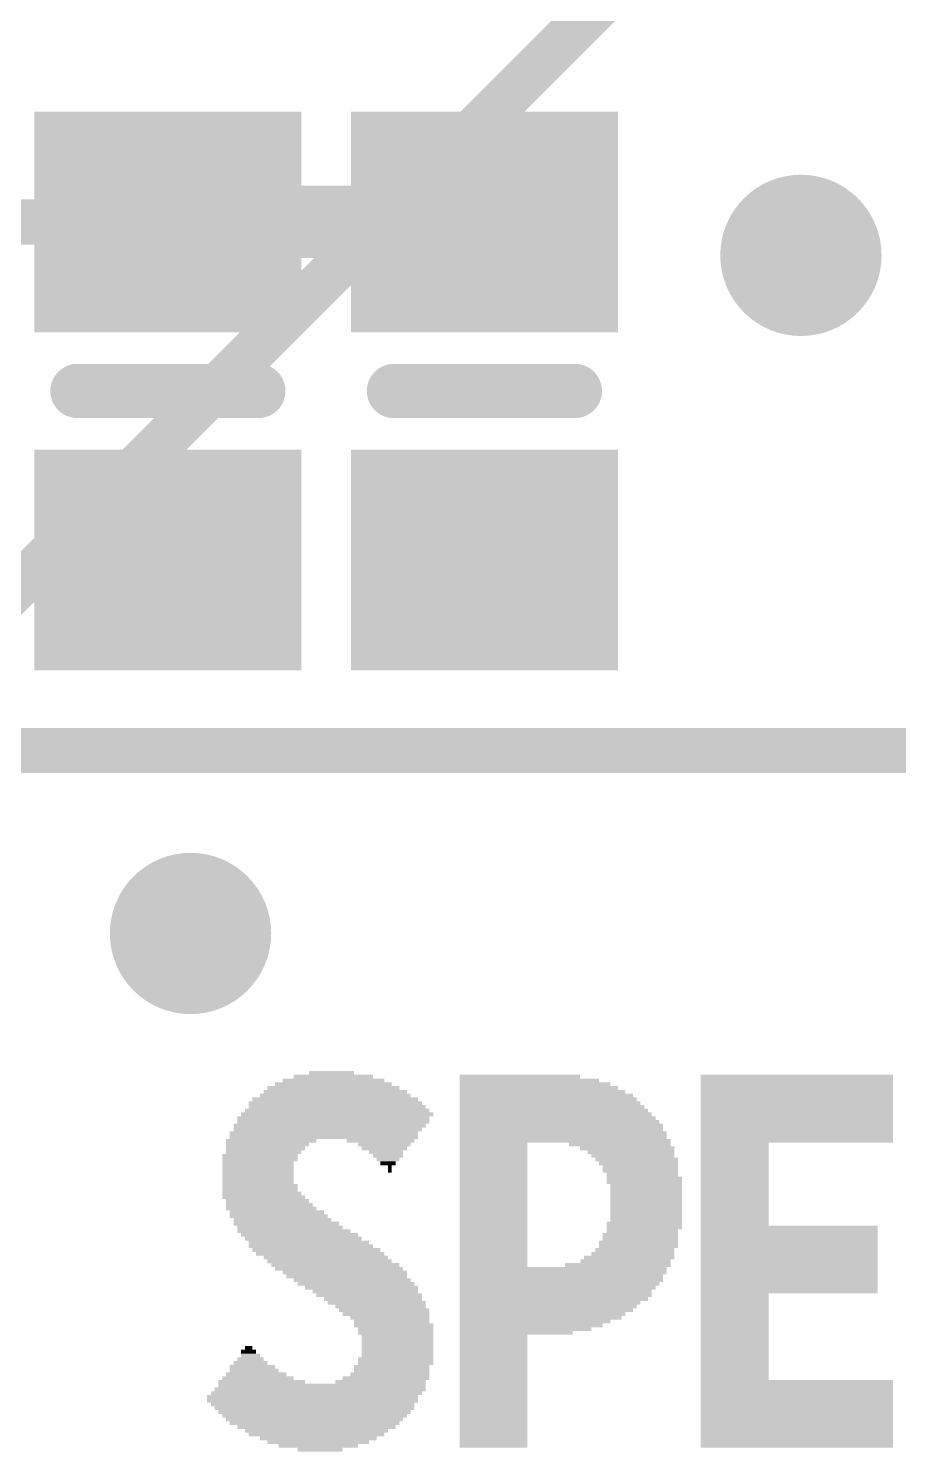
# Model space of a CAD drawing. Extents: x -11 to 71.5, y -12.5 to 39.9.
# Drawn here: x 44.05 to 48.94, y 10.55 to 18.55 of the extents above; entities that cross this region are included whole.
import ezdxf

# ---------------------------------------------------------------- set-up
doc = ezdxf.new("R2010")
doc.units = 0
for name, color, linetype in [('1', 12, 'CONTINUOUS'), ('16', 132, 'CONTINUOUS'), ('18', 110, 'CONTINUOUS'), ('21', 40, 'CONTINUOUS')]:
    doc.layers.add(name, color=color, linetype=linetype)

# ---------------------------------------------------------------- blocks, each defined once
blk = doc.blocks.new('RECT')
blk.add_solid([(-0.5, -0.5), (0.5, -0.5), (-0.5, 0.5), (0.5, 0.5)])
blk = doc.blocks.new('ROUNDV')
at = {"const_width": 0.5}
blk.add_lwpolyline([(0, -0.25, 1), (0, 0.25, 1), (0, -0.25)], format="xyb", dxfattribs=at)

msp = doc.modelspace()

# ---------------------------------------------------------------- linework, layer by layer
at = {"layer": '1'}
for points, const_width in [([(46.609, 17.46), (44.831, 17.46)], 0.4064), ([(44.831, 17.46), (43.053, 17.46)], 0.254), ([(49.161, 14.49), (43.065, 14.49)], 0.254)]:
    msp.add_lwpolyline(points, dxfattribs=dict(at, const_width=const_width))
for points, const_width in [([(44.831, 17.5616, 1), (44.831, 17.3584)], 0.2032), ([(46.609, 17.3584, 1), (46.609, 17.5616)], 0.2032), ([(44.831, 17.3965, 1), (44.831, 17.5235)], 0.127)]:
    msp.add_lwpolyline(points, format="xyb", dxfattribs=dict(at, const_width=const_width))
at = {"layer": '16', "const_width": 0.254}
msp.add_lwpolyline([(47.752, 19.177), (43.561, 14.986)], dxfattribs=at)
at = {"layer": '21', "const_width": 0.3048}
for points in [[(45.339, 16.51), (44.323, 16.51)], [(47.117, 16.51), (46.101, 16.51)]]:
    msp.add_lwpolyline(points, dxfattribs=at)
at = {"layer": '21', "const_width": 0.1524}
for points in [[(44.323, 16.5862, 1), (44.323, 16.4338)], [(45.339, 16.4338, 1), (45.339, 16.5862)], [(46.101, 16.5862, 1), (46.101, 16.4338)], [(47.117, 16.4338, 1), (47.117, 16.5862)]]:
    msp.add_lwpolyline(points, format="xyb", dxfattribs=at)

# ---------------------------------------------------------------- block references
at = {"layer": '1', "xscale": 1.24, "yscale": 1.5, "rotation": 270}
for p in [(44.831, 17.46), (46.609, 17.46), (44.831, 15.56), (46.609, 15.56)]:
    msp.add_blockref('RECT', p, dxfattribs=at)
at = {"layer": '18', "xscale": 0.9064, "yscale": 0.9064}
for p in [(48.387, 17.272), (48.387, 17.272), (44.958, 13.462), (44.958, 13.462)]:
    msp.add_blockref('ROUNDV', p, dxfattribs=at)
at = {"layer": '21', "yscale": 0.0212}
for p, xscale in [((45.7605, 12.636), 0.5715), ((45.7605, 12.6572), 0.4445), ((45.7499, 12.6783), 0.254), ((46.8082, 12.6572), 0.6773), ((46.8611, 12.636), 0.7831), ((48.3639, 12.6572), 1.0795), ((48.3639, 12.636), 1.0795), ((45.7711, 12.5513), 0.8466), ((45.7711, 12.5725), 0.8043), ((45.7605, 12.5937), 0.7408), ((45.7605, 12.6148), 0.6561), ((46.914, 12.5937), 0.889), ((46.8929, 12.6148), 0.8466), ((46.9352, 12.5725), 0.9313), ((46.9564, 12.5513), 0.9736), ((48.3639, 12.6148), 1.0795), ((48.3639, 12.5937), 1.0795), ((48.3639, 12.5725), 1.0795), ((48.3639, 12.5513), 1.0795), ((45.7817, 12.4667), 1.0371), ((45.7711, 12.509), 0.9736), ((45.7817, 12.4878), 0.9948), ((45.7711, 12.5302), 0.9313), ((46.9775, 12.509), 1.016), ((46.9987, 12.4667), 1.0583), ((46.967, 12.5302), 0.9948), ((46.9881, 12.4878), 1.0371), ((48.3639, 12.5302), 1.0795), ((48.3639, 12.509), 1.0795), ((48.3639, 12.4878), 1.0795), ((48.3639, 12.4667), 1.0795), ((45.7605, 12.4243), 1.0795), ((45.7605, 12.4032), 1.0795), ((45.7817, 12.4455), 1.0795), ((47.0093, 12.4455), 1.0795), ((47.0199, 12.4243), 1.1006), ((47.0305, 12.4032), 1.1218), ((48.3639, 12.4455), 1.0795), ((48.3639, 12.4243), 1.0795), ((48.3639, 12.4032), 1.0795), ((45.7076, 12.3397), 1.0583), ((45.7076, 12.3185), 1.0583), ((45.7393, 12.382), 1.0795), ((45.7288, 12.3608), 1.0583), ((47.041, 12.382), 1.143), ((47.041, 12.3608), 1.143), ((47.0516, 12.3397), 1.1641), ((47.0516, 12.3185), 1.1641), ((48.3639, 12.382), 1.0795), ((48.3639, 12.3608), 1.0795), ((48.3639, 12.3397), 1.0795), ((48.3639, 12.3185), 1.0795), ((45.3795, 12.255), 0.4445), ((45.3689, 12.2338), 0.4233), ((45.4113, 12.2973), 0.508), ((45.3901, 12.2762), 0.4656), ((46.0251, 12.2973), 0.381), ((46.0462, 12.2762), 0.2963), ((46.0462, 12.255), 0.254), ((46.0568, 12.2338), 0.1905), ((47.0622, 12.2973), 1.1853), ((46.6601, 12.2762), 0.381), ((46.6601, 12.255), 0.381), ((46.6601, 12.2338), 0.381), ((47.3691, 12.2762), 0.5715), ((47.4114, 12.255), 0.5291), ((47.4326, 12.2338), 0.4868), ((48.3639, 12.2973), 1.0795), ((48.0147, 12.2762), 0.381), ((48.0147, 12.255), 0.381), ((48.0147, 12.2338), 0.381), ((45.3372, 12.1703), 0.4022), ((45.3372, 12.1492), 0.4022), ((45.3478, 12.2127), 0.4233), ((45.3478, 12.1915), 0.4233), ((46.0674, 12.2127), 0.1693), ((46.0674, 12.1915), 0.127), ((46.0674, 12.1703), 0.0847), ((46.078, 12.1492), 0.0212), ((46.6601, 12.2127), 0.381), ((46.6601, 12.1915), 0.381), ((46.6601, 12.1703), 0.381), ((46.6601, 12.1492), 0.381), ((47.4432, 12.2127), 0.4656), ((47.4644, 12.1915), 0.4657), ((47.4749, 12.1703), 0.4445), ((47.4855, 12.1492), 0.4233), ((48.0147, 12.2127), 0.381), ((48.0147, 12.1915), 0.381), ((48.0147, 12.1703), 0.381), ((48.0147, 12.1492), 0.381), ((45.3372, 12.128), 0.4022), ((45.3372, 12.1068), 0.4022), ((45.3372, 12.0857), 0.4022), ((45.3372, 12.0645), 0.4022), ((46.078, 12.128), 0.0212), ((46.6601, 12.128), 0.381), ((46.6601, 12.1068), 0.381), ((46.6601, 12.0857), 0.381), ((46.6601, 12.0645), 0.381), ((47.4855, 12.128), 0.4233), ((47.4961, 12.1068), 0.4022), ((47.5067, 12.0857), 0.4233), ((47.5067, 12.0645), 0.4233), ((48.0147, 12.128), 0.381), ((48.0147, 12.1068), 0.381), ((48.0147, 12.0857), 0.381), ((48.0147, 12.0645), 0.381), ((45.3478, 12.0434), 0.4233), ((45.3478, 12.0222), 0.4233), ((45.3584, 12.001), 0.4445), ((46.6601, 12.0434), 0.381), ((46.6601, 12.0222), 0.381), ((46.6601, 12.001), 0.381), ((47.5173, 12.0434), 0.4022), ((47.5173, 12.0222), 0.4022), ((47.5173, 12.001), 0.4022), ((48.0147, 12.0434), 0.381), ((48.0147, 12.0222), 0.381), ((48.0147, 12.001), 0.381), ((45.3689, 11.9799), 0.4657), ((45.3901, 11.9587), 0.4656), ((45.4007, 11.9375), 0.4868), ((45.4113, 11.9164), 0.508), ((46.6601, 11.9799), 0.381), ((46.6601, 11.9587), 0.381), ((46.6601, 11.9375), 0.381), ((46.6601, 11.9164), 0.381), ((47.5173, 11.9799), 0.4022), ((47.5173, 11.9587), 0.4022), ((47.5173, 11.9375), 0.4022), ((47.5173, 11.9164), 0.4022), ((48.0147, 11.9799), 0.381), ((48.0147, 11.9587), 0.381), ((48.0147, 11.9375), 0.381), ((48.0147, 11.9164), 0.381), ((45.443, 11.8952), 0.5291), ((45.4536, 11.874), 0.5503), ((45.4959, 11.8317), 0.5926), ((45.4748, 11.8529), 0.5503), ((46.6601, 11.8952), 0.381), ((46.6601, 11.874), 0.381), ((46.6601, 11.8529), 0.381), ((46.6601, 11.8317), 0.381), ((47.5067, 11.8317), 0.4233), ((47.5173, 11.8952), 0.4022), ((47.5173, 11.874), 0.4022), ((47.5173, 11.8529), 0.4022), ((48.0147, 11.8952), 0.381), ((48.0147, 11.874), 0.381), ((48.0147, 11.8529), 0.381), ((48.0147, 11.8317), 0.381), ((45.5171, 11.8105), 0.5926), ((45.5383, 11.7894), 0.635), ((45.57, 11.7682), 0.6561), ((45.5912, 11.747), 0.6561), ((46.6601, 11.8105), 0.381), ((46.6601, 11.7894), 0.381), ((46.6601, 11.7682), 0.381), ((46.6601, 11.747), 0.381), ((47.4855, 11.7682), 0.4233), ((47.4855, 11.747), 0.4233), ((47.4961, 11.7894), 0.4022), ((47.5067, 11.8105), 0.4233), ((48.3216, 11.8105), 0.9948), ((48.3216, 11.7894), 0.9948), ((48.3216, 11.7682), 0.9948), ((48.3216, 11.747), 0.9948), ((45.6229, 11.7259), 0.6773), ((45.6335, 11.7047), 0.6985), ((45.6653, 11.6835), 0.7196), ((46.6601, 11.7259), 0.381), ((46.6601, 11.7047), 0.381), ((46.6601, 11.6835), 0.381), ((47.4538, 11.6835), 0.4445), ((47.4749, 11.7259), 0.4445), ((47.4749, 11.7047), 0.4445), ((48.3216, 11.7259), 0.9948), ((48.3216, 11.7047), 0.9948), ((48.3216, 11.6835), 0.9948), ((45.6864, 11.6624), 0.7196), ((45.7182, 11.6412), 0.6985), ((45.7393, 11.62), 0.6985), ((45.7711, 11.5989), 0.7196), ((46.6601, 11.6624), 0.381), ((46.6601, 11.6412), 0.381), ((46.6601, 11.62), 0.381), ((46.6601, 11.5989), 0.381), ((47.3585, 11.5989), 0.5926), ((47.4009, 11.62), 0.508), ((47.422, 11.6412), 0.508), ((47.4432, 11.6624), 0.4656), ((48.3216, 11.6624), 0.9948), ((48.3216, 11.6412), 0.9948), ((48.3216, 11.62), 0.9948), ((48.3216, 11.5989), 0.9948), ((45.7923, 11.5777), 0.7196), ((45.824, 11.5565), 0.6985), ((45.8346, 11.5354), 0.6773), ((45.8663, 11.5142), 0.6561), ((47.0516, 11.5777), 1.1641), ((47.0516, 11.5565), 1.1641), ((47.041, 11.5354), 1.143), ((47.041, 11.5142), 1.143), ((48.3216, 11.5777), 0.9948), ((48.3216, 11.5565), 0.9948), ((48.3216, 11.5354), 0.9948), ((48.3216, 11.5142), 0.9948), ((45.8875, 11.493), 0.6561), ((45.9192, 11.4719), 0.635), ((45.9404, 11.4507), 0.5926), ((45.9616, 11.4295), 0.5926), ((47.0305, 11.493), 1.1218), ((47.0199, 11.4719), 1.1006), ((47.0093, 11.4507), 1.0795), ((47.0093, 11.4295), 1.0795), ((48.3216, 11.493), 0.9948), ((48.3216, 11.4719), 0.9948), ((48.3216, 11.4507), 0.9948), ((48.0147, 11.4295), 0.381), ((45.9827, 11.4084), 0.5503), ((46.0039, 11.3872), 0.5503), ((46.0251, 11.366), 0.508), ((46.0462, 11.3449), 0.508), ((46.9987, 11.4084), 1.0583), ((46.9775, 11.3872), 1.016), ((46.967, 11.366), 0.9948), ((46.9564, 11.3449), 0.9736), ((48.0147, 11.4084), 0.381), ((48.0147, 11.3872), 0.381), ((48.0147, 11.366), 0.381), ((48.0147, 11.3449), 0.381), ((46.0568, 11.3237), 0.4868), ((46.078, 11.3025), 0.4445), ((46.0886, 11.2814), 0.4233), ((46.9246, 11.3025), 0.9101), ((46.9352, 11.3237), 0.9313), ((46.8929, 11.2814), 0.8466), ((48.0147, 11.3237), 0.381), ((48.0147, 11.3025), 0.381), ((48.0147, 11.2814), 0.381), ((46.0992, 11.2602), 0.4445), ((46.1097, 11.2391), 0.4233), ((46.1097, 11.2179), 0.4233), ((46.1203, 11.1967), 0.4022), ((46.8717, 11.2602), 0.8043), ((46.787, 11.2179), 0.635), ((46.84, 11.2391), 0.7408), ((46.6601, 11.1967), 0.381), ((48.0147, 11.2602), 0.381), ((48.0147, 11.2391), 0.381), ((48.0147, 11.2179), 0.381), ((48.0147, 11.1967), 0.381), ((45.2843, 11.1121), 0.0847), ((45.2843, 11.1332), 0.0423), ((46.1203, 11.1756), 0.4022), ((46.1203, 11.1544), 0.4022), ((46.1203, 11.1332), 0.4022), ((46.1203, 11.1121), 0.4022), ((46.6601, 11.1756), 0.381), ((46.6601, 11.1544), 0.381), ((46.6601, 11.1332), 0.381), ((46.6601, 11.1121), 0.381), ((48.0147, 11.1756), 0.381), ((48.0147, 11.1544), 0.381), ((48.0147, 11.1332), 0.381), ((48.0147, 11.1121), 0.381), ((45.3054, 11.0274), 0.254), ((45.2949, 11.0486), 0.1905), ((45.2949, 11.0697), 0.1482), ((45.2949, 11.0909), 0.1058), ((46.0886, 11.0274), 0.4233), ((46.1097, 11.0697), 0.4233), ((46.1097, 11.0486), 0.4233), ((46.1203, 11.0909), 0.4022), ((46.6601, 11.0909), 0.381), ((46.6601, 11.0697), 0.381), ((46.6601, 11.0486), 0.381), ((46.6601, 11.0274), 0.381), ((48.0147, 11.0909), 0.381), ((48.0147, 11.0697), 0.381), ((48.0147, 11.0486), 0.381), ((48.0147, 11.0274), 0.381), ((45.3372, 10.9639), 0.4022), ((45.3266, 10.9851), 0.3387), ((45.316, 11.0062), 0.2752), ((46.0568, 10.9639), 0.4868), ((46.078, 10.9851), 0.4445), ((46.0886, 11.0062), 0.4233), ((46.6601, 11.0062), 0.381), ((46.6601, 10.9851), 0.381), ((46.6601, 10.9639), 0.381), ((48.0147, 11.0062), 0.381), ((48.0147, 10.9851), 0.381), ((48.0147, 10.9639), 0.381), ((45.6653, 10.8792), 1.1853), ((45.6864, 10.9004), 1.1853), ((45.3584, 10.9427), 0.4868), ((45.697, 10.9216), 1.1641), ((46.0251, 10.9427), 0.508), ((46.6601, 10.9427), 0.381), ((46.6601, 10.9216), 0.381), ((46.6601, 10.9004), 0.381), ((46.6601, 10.8792), 0.381), ((48.3639, 10.9427), 1.0795), ((48.3639, 10.9216), 1.0795), ((48.3639, 10.9004), 1.0795), ((48.3639, 10.8792), 1.0795), ((45.6441, 10.8581), 1.1853), ((45.6441, 10.8369), 1.1853), ((45.6441, 10.8157), 1.143), ((45.6547, 10.7946), 1.1218), ((46.6601, 10.8581), 0.381), ((46.6601, 10.8369), 0.381), ((46.6601, 10.8157), 0.381), ((46.6601, 10.7946), 0.381), ((48.3639, 10.8581), 1.0795), ((48.3639, 10.8369), 1.0795), ((48.3639, 10.8157), 1.0795), ((48.3639, 10.7946), 1.0795), ((45.6547, 10.7734), 1.0795), ((45.6547, 10.7522), 1.0371), ((45.6547, 10.7311), 0.9948), ((45.6547, 10.7099), 0.9525), ((46.6601, 10.7734), 0.381), ((46.6601, 10.7522), 0.381), ((46.6601, 10.7311), 0.381), ((46.6601, 10.7099), 0.381), ((48.3639, 10.7734), 1.0795), ((48.3639, 10.7522), 1.0795), ((48.3639, 10.7311), 1.0795), ((48.3639, 10.7099), 1.0795), ((45.6653, 10.6887), 0.889), ((45.6653, 10.6676), 0.8043), ((45.6653, 10.6464), 0.762), ((45.6758, 10.6252), 0.6561), ((46.6601, 10.6887), 0.381), ((46.6601, 10.6676), 0.381), ((46.6601, 10.6464), 0.381), ((46.6601, 10.6252), 0.381), ((48.3639, 10.6887), 1.0795), ((48.3639, 10.6676), 1.0795), ((48.3639, 10.6464), 1.0795), ((48.3639, 10.6252), 1.0795), ((45.6758, 10.6041), 0.5715), ((45.6758, 10.5829), 0.4445), ((45.6864, 10.5617), 0.254), ((46.6601, 10.6041), 0.381), ((46.6601, 10.5829), 0.381), ((48.3639, 10.6041), 1.0795), ((48.3639, 10.5829), 1.0795)]:
    msp.add_blockref('RECT', p, dxfattribs=dict(at, xscale=xscale))

doc.saveas('drawing.dxf')
